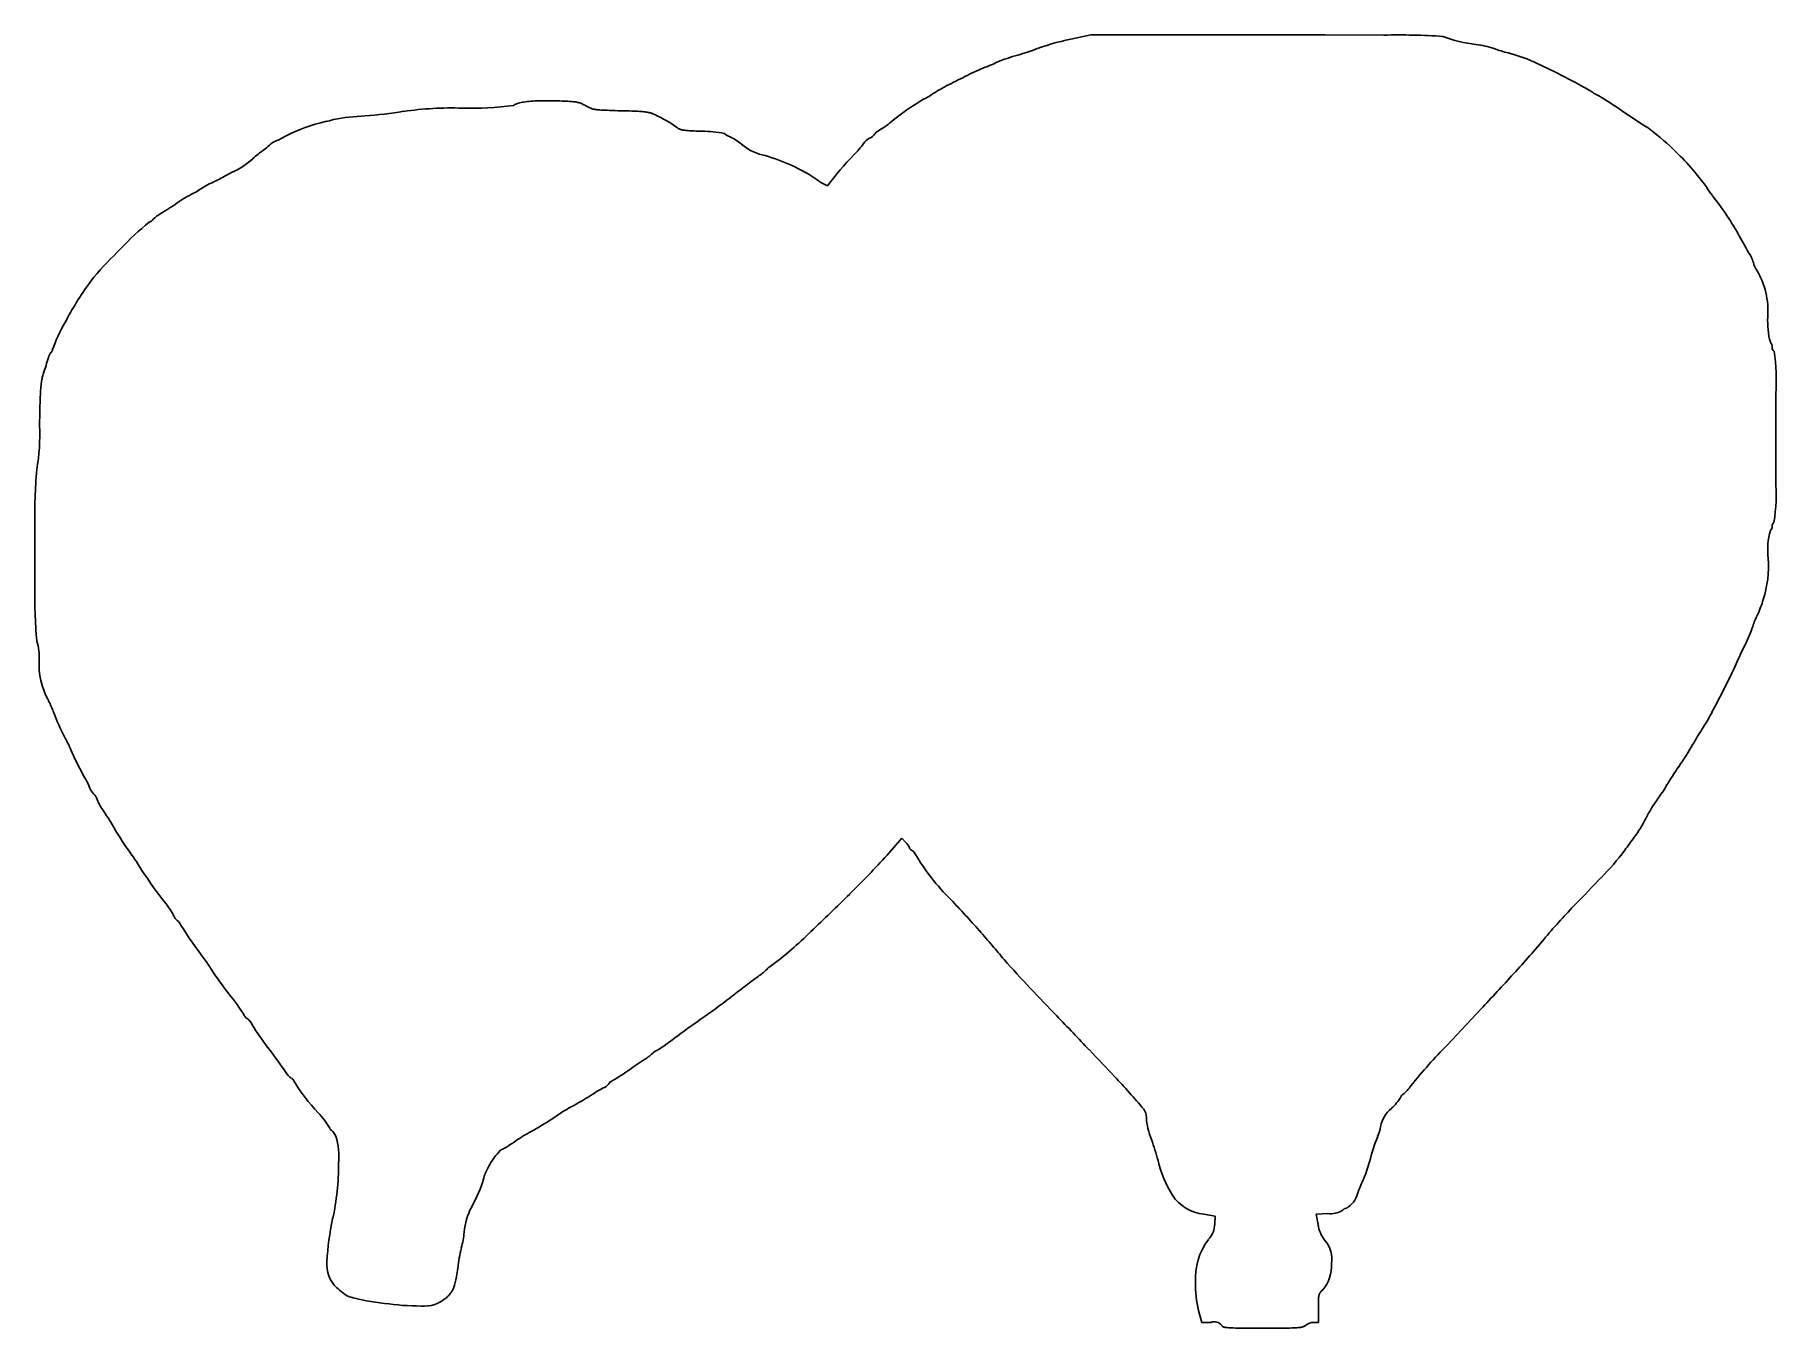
# Model space of a CAD drawing. Extents: x 0.01 to 2.95, y -10 to -7.81.
import ezdxf

# ---------------------------------------------------------------- set-up
doc = ezdxf.new("R2010")
doc.units = 0
doc.layers.get('0').update_dxf_attribs({"linetype": 'CONTINUOUS'})

msp = doc.modelspace()

# ---------------------------------------------------------------- linework, layer by layer
for p, q in [((1.7641, -7.8162), (1.7897, -7.8104)), ((1.7897, -7.8104), (1.8883, -7.8104)), ((1.8883, -7.8104), (1.9869, -7.8104)), ((1.9869, -7.8104), (2.0855, -7.8104)), ((2.0855, -7.8104), (2.1853, -7.8105)), ((2.1853, -7.8105), (2.285, -7.8108)), ((2.9473, -8.4169), (2.9475, -8.4894)), ((2.9475, -8.4894), (2.9473, -8.5619)), ((1.4705, -9.1677), (1.4454, -9.1962)), ((1.4769, -9.1743), (1.4705, -9.1677)), ((2.4486, -9.4567), (2.3925, -9.5167)), ((1.9998, -9.8059), (1.9807, -9.8028)), ((1.9992, -9.8191), (1.9998, -9.8059)), ((2.1905, -9.8018), (2.1705, -9.8028)), ((2.1705, -9.8028), (2.174, -9.8203)), ((1.9773, -9.9855), (1.972, -9.9653)), ((2.1744, -9.9615), (2.1744, -9.9855)), ((1.9927, -9.9855), (1.9773, -9.9855)), ((2.0108, -9.9903), (2.0108, -9.9903)), ((2.1744, -9.9855), (2.1669, -9.9855))]:
    msp.add_line(p, q)
for points in [[(0.8142, -7.9297), (0.8152, -7.929), (0.8164, -7.9283), (0.8178, -7.9276), (0.8193, -7.9269), (0.821, -7.9263), (0.8228, -7.9258), (0.8248, -7.9252), (0.827, -7.9247), (0.8293, -7.9243), (0.8318, -7.9239), (0.8345, -7.9235), (0.8373, -7.9231), (0.8403, -7.9228), (0.8435, -7.9225), (0.8468, -7.9223), (0.8502, -7.9221), (0.8539, -7.922), (0.8577, -7.9218), (0.8616, -7.9218), (0.8658, -7.9217), (0.87, -7.9217), (0.8745, -7.9217), (0.8791, -7.9218), (0.8838, -7.9219)], [(0.8838, -7.9219), (0.8884, -7.922), (0.8925, -7.9221), (0.8964, -7.9222), (0.8999, -7.9224), (0.9031, -7.9225), (0.9061, -7.9226), (0.9088, -7.9228), (0.9113, -7.9229), (0.9135, -7.9231), (0.9156, -7.9233), (0.9175, -7.9235), (0.9193, -7.9238), (0.9209, -7.924), (0.9224, -7.9244), (0.9238, -7.9247), (0.9252, -7.9251), (0.9265, -7.9255), (0.9278, -7.926), (0.9291, -7.9266), (0.9304, -7.9272), (0.9317, -7.9278), (0.9331, -7.9285), (0.9346, -7.9293), (0.9361, -7.9301)], [(0.9361, -7.9301), (0.9377, -7.931), (0.9392, -7.9318), (0.9406, -7.9325), (0.942, -7.9332), (0.9433, -7.9338), (0.9446, -7.9343), (0.9459, -7.9348), (0.9473, -7.9353), (0.9488, -7.9357), (0.9503, -7.936), (0.952, -7.9363), (0.9538, -7.9366), (0.9558, -7.9369), (0.958, -7.9371), (0.9603, -7.9373), (0.963, -7.9375), (0.9659, -7.9376), (0.9691, -7.9378), (0.9726, -7.9379), (0.9765, -7.9381), (0.9807, -7.9382), (0.9854, -7.9383), (0.9904, -7.9385), (0.9959, -7.9386)], [(0.9959, -7.9386), (1.0009, -7.9388), (1.0056, -7.9389), (1.0099, -7.939), (1.0139, -7.9392), (1.0176, -7.9393), (1.021, -7.9394), (1.0241, -7.9396), (1.027, -7.9397), (1.0297, -7.9399), (1.0322, -7.9401), (1.0344, -7.9403), (1.0365, -7.9405), (1.0384, -7.9408), (1.0401, -7.941), (1.0418, -7.9413), (1.0433, -7.9416), (1.0447, -7.942), (1.046, -7.9423), (1.0473, -7.9427), (1.0485, -7.9431), (1.0497, -7.9436), (1.0509, -7.9441), (1.0521, -7.9447), (1.0533, -7.9452)], [(1.0905, -7.967), (1.0913, -7.9676), (1.092, -7.9681), (1.0927, -7.9685), (1.0935, -7.969), (1.0943, -7.9694), (1.0951, -7.9698), (1.0961, -7.9701), (1.097, -7.9704), (1.0981, -7.9707), (1.0993, -7.971), (1.1006, -7.9712), (1.102, -7.9715), (1.1036, -7.9717), (1.1052, -7.9719), (1.1071, -7.9721), (1.1091, -7.9722), (1.1113, -7.9724), (1.1137, -7.9725), (1.1163, -7.9727), (1.1191, -7.9728), (1.1222, -7.973), (1.1255, -7.9731), (1.129, -7.9732), (1.1328, -7.9733)], [(0.013, -8.4704), (0.0132, -8.4626), (0.0134, -8.4555), (0.0135, -8.4488), (0.0137, -8.4426), (0.0138, -8.4369), (0.014, -8.4316), (0.0142, -8.4268), (0.0143, -8.4223), (0.0145, -8.4182), (0.0147, -8.4145), (0.015, -8.411), (0.0152, -8.4078), (0.0154, -8.4049), (0.0157, -8.4022), (0.016, -8.3997), (0.0163, -8.3974), (0.0166, -8.3953), (0.017, -8.3932), (0.0174, -8.3913), (0.0178, -8.3894), (0.0183, -8.3875), (0.0188, -8.3857), (0.0194, -8.3838), (0.0199, -8.3819)], [(0.7199, -9.8938), (0.7193, -9.8976), (0.7188, -9.9012), (0.7183, -9.9046), (0.7178, -9.9077), (0.7173, -9.9107), (0.7168, -9.9134), (0.7163, -9.9159), (0.7157, -9.9183), (0.7152, -9.9204), (0.7146, -9.9225), (0.714, -9.9244), (0.7134, -9.9262), (0.7127, -9.9278), (0.712, -9.9294), (0.7112, -9.9309), (0.7104, -9.9324), (0.7095, -9.9337), (0.7086, -9.9351), (0.7075, -9.9364), (0.7064, -9.9377), (0.7053, -9.9391), (0.704, -9.9404), (0.7026, -9.9418), (0.7012, -9.9432)], [(2.1816, -9.9306), (2.1808, -9.9314), (2.18, -9.9322), (2.1793, -9.9329), (2.1787, -9.9336), (2.1781, -9.9343), (2.1775, -9.935), (2.1771, -9.9357), (2.1766, -9.9364), (2.1763, -9.9372), (2.1759, -9.938), (2.1756, -9.9389), (2.1754, -9.9398), (2.1752, -9.9409), (2.175, -9.942), (2.1749, -9.9432), (2.1747, -9.9446), (2.1746, -9.9461), (2.1746, -9.9478), (2.1745, -9.9496), (2.1745, -9.9516), (2.1744, -9.9537), (2.1744, -9.9561), (2.1744, -9.9587), (2.1744, -9.9615)], [(2.0801, -9.9952), (2.0724, -9.9952), (2.0653, -9.9952), (2.0588, -9.9952), (2.0529, -9.9952), (2.0475, -9.9952), (2.0425, -9.9951), (2.0381, -9.9951), (2.0342, -9.995), (2.0306, -9.9949), (2.0275, -9.9948), (2.0247, -9.9947), (2.0223, -9.9946), (2.0202, -9.9944), (2.0184, -9.9942), (2.0169, -9.994), (2.0156, -9.9937), (2.0145, -9.9934), (2.0136, -9.9931), (2.0129, -9.9927), (2.0123, -9.9923), (2.0118, -9.9919), (2.0114, -9.9914), (2.0111, -9.9909), (2.0108, -9.9903)], [(2.1531, -9.9903), (2.1524, -9.9909), (2.1516, -9.9914), (2.1509, -9.9919), (2.15, -9.9923), (2.1491, -9.9927), (2.1481, -9.9931), (2.1469, -9.9934), (2.1456, -9.9937), (2.1441, -9.9939), (2.1423, -9.9941), (2.1403, -9.9943), (2.1381, -9.9945), (2.1355, -9.9947), (2.1326, -9.9948), (2.1294, -9.9949), (2.1258, -9.995), (2.1218, -9.9951), (2.1173, -9.9951), (2.1124, -9.9952), (2.107, -9.9952), (2.1011, -9.9952), (2.0947, -9.9952), (2.0877, -9.9952), (2.0801, -9.9952)]]:
    msp.add_lwpolyline(points)
for centre, radius, start, end in [((1.8406, -8.2316), 0.4224, 100.4345, 109.5208), ((2.3102, -8.8686), 1.0581, 85.961, 91.3625), ((2.4592, -7.6242), 0.2031, 248.4942, 264.7706), ((2.4087, -8.0367), 0.2127, 72.9029, 81.3466), ((1.5565, -7.7115), 0.1632, 289.6501, 297.1295), ((1.7489, -8.1438), 0.3104, 105.4223, 112.3367), ((1.5896, -7.5623), 0.2925, 285.2104, 292.0481), ((2.5332, -7.6738), 0.1713, 248.7688, 257.3199), ((2.4164, -8.1352), 0.3048, 66.6705, 74.938), ((1.9491, -9.1265), 1.4006, 60.8561, 65.1747), ((0.7231, -6.2184), 1.8689, 296.2717, 297.3203), ((1.7324, -8.176), 0.3336, 111.2696, 117.0192), ((1.4733, -7.8423), 0.0838, 293.6321, 305.8051), ((1.6894, -8.1705), 0.3093, 116.7268, 122.7094), ((2.7257, -7.7652), 0.1673, 235.6035, 242.4385), ((2.2678, -8.5537), 0.7448, 55.0721, 59.2816), ((0.5267, -7.3514), 0.5969, 273.5385, 279.7966), ((0.711, -8.5302), 0.5963, 88.4187, 97.9727), ((0.7427, -7.3762), 0.5581, 268.4326, 277.3548), ((0.9536, -8.1585), 0.2354, 54.4417, 64.9556), ((1.7314, -8.2965), 0.4392, 120.7454, 129.4571), ((2.9961, -7.5213), 0.5187, 234.4147, 238.9161), ((0.5571, -8.2314), 0.281, 102.4654, 117.1732), ((0.4845, -7.8899), 0.0682, 280.059, 291.8248), ((0.5861, -8.3985), 0.4518, 92.8602, 99.72), ((1.1355, -8.144), 0.1707, 78.2871, 90.9089), ((1.4345, -7.9825), 0.0105, 113.5909, 153.6364), ((1.3515, -7.8366), 0.1574, 300.0471, 309.8329), ((2.4969, -8.2892), 0.3979, 45.8318, 54.4442), ((0.517, -8.1776), 0.2134, 125.7963, 132.2028), ((0.3644, -7.9615), 0.0513, 302.8651, 315.8139), ((0.4232, -8.0178), 0.0301, 112.1946, 136.9649), ((0.3848, -7.9153), 0.0794, 289.8785, 303.6073), ((1.1907, -7.9527), 0.0317, 229.691, 250.7887), ((1.1295, -8.0839), 0.1132, 50.2563, 63.3718), ((1.2567, -7.9292), 0.087, 231.0008, 258.4462), ((1.289, -7.9088), 0.1447, 313.8815, 323.8969), ((1.4271, -8.0075), 0.0251, 116.143, 147.5738), ((1.4078, -7.9655), 0.0212, 292.9186, 324.4919), ((2.4803, -8.319), 0.431, 35.4815, 47.0018), ((0.2654, -7.8942), 0.1657, 297.8068, 310.8198), ((1.16, -8.3012), 0.2975, 55.7467, 74.5542), ((1.895, -8.4898), 0.695, 136.6903, 142.3634), ((0.36, -8.1858), 0.1373, 113.1907, 124.2453), ((0.2152, -7.8543), 0.2243, 293.8461, 300.1503), ((0.383, -8.1376), 0.105, 112.6078, 121.693), ((1.3764, -7.992), 0.08, 232.2831, 246.6481), ((0.3743, -8.277), 0.2233, 116.842, 125.1205), ((0.2646, -8.0523), 0.0269, 289.0753, 312.1245), ((2.8991, -8.0317), 0.0774, 208.6701, 220.0486), ((2.4622, -8.3839), 0.4838, 29.506, 38.6818), ((0.1948, -8.1141), 0.0132, 286.6408, 323.2653), ((0.2438, -8.1594), 0.0537, 119.7476, 135.7528), ((-0.1321, -7.5412), 0.6699, 301.4226, 304.337), ((0.4884, -8.4869), 0.4623, 128.8202, 137.0196), ((3.6781, -7.7183), 0.9025, 208.2625, 210.6122), ((0.6707, -8.7064), 0.7462, 134.2362, 139.3194), ((2.8464, -8.2146), 0.0662, 17.1463, 33.7543), ((2.9448, -8.1872), 0.0361, 192.5614, 213.7943), ((2.7979, -8.2774), 0.1364, 355.8941, 30.9392), ((0.5504, -8.5586), 0.5597, 142.7662, 151.1436), ((0.3071, -8.4392), 0.2888, 150.1048, 160.5904), ((0.0438, -8.2843), 0.017, 319.8284, 345.6684), ((3.0712, -8.2945), 0.1375, 176.9568, 194.8875), ((-2.8405, -7.4781), 2.9999, 342.4641, 342.9893), ((0.0448, -8.3585), 0.0169, 135.0804, 170.5184), ((0.0319, -8.3437), 0.00294, 288.9098, 10.6304), ((2.9277, -8.3384), 0.0137, 0.6423, 38.9583), ((2.9483, -8.3389), 0.00697, 174.6371, 236.133), ((2.616, -8.394), 0.3322, 356.0542, 8.545), ((-0.3297, -8.4867), 0.3431, 350.263, 2.7318), ((0.9015, -8.622), 0.8964, 175.0599, 181.2391), ((2.616, -8.5848), 0.3321, 351.454, 3.9465), ((6.6959, -8.6888), 6.6907, 179.59386, 180.42234), ((3.0609, -8.6812), 0.1271, 164.6404, 186.1291), ((2.9341, -8.6416), 0.00731, 305.4735, 5.9323), ((2.9486, -8.6401), 0.00731, 125.2439, 185.8654), ((2.7598, -8.7091), 0.1753, 341.6903, 4.6906), ((0.9005, -8.7572), 0.8954, 178.7752, 184.9612), ((2.7371, -8.7085), 0.1972, 335.5513, 343.6008), ((3.0309, -8.8478), 0.1281, 153.2492, 162.6904), ((2.624, -8.7092), 0.3019, 334.096, 340.5688), ((-0.0759, -8.8612), 0.0885, 355.9369, 17.4698), ((3.6161, -9.1985), 0.8044, 153.6212, 156.1197), ((0.1352, -8.8738), 0.123, 177.0644, 208.6455), ((1.5481, -8.2567), 1.4681, 331.6099, 335.182), ((-0.1403, -9.0182), 0.1881, 20.412, 27.0388), ((0.4091, -8.8139), 0.398, 200.4018, 207.66), ((2.5174, -8.7866), 0.3635, 327.1043, 332.4535), ((-0.094, -9.0829), 0.1725, 21.5966, 29.2366), ((3.1355, -9.192), 0.3757, 146.388, 150.8186), ((0.5125, -8.8212), 0.4882, 203.9624, 209.2412), ((2.252, -8.684), 0.6435, 325.6933, 329.6826), ((-0.0396, -9.1375), 0.1482, 21.5259, 31.6833), ((3.3385, -9.4283), 0.6736, 145.4825, 148.7852), ((0.1207, -9.0752), 0.0238, 199.4482, 226.6355), ((0.0883, -9.1094), 0.0233, 18.2251, 46.5286), ((2.569, -8.9641), 0.2252, 322.8478, 329.2213), ((0.2001, -9.0651), 0.097, 202.4423, 216.0308), ((-0.3765, -9.4502), 0.5965, 30.0007, 33.3609), ((3.0029, -9.2781), 0.3106, 145.0134, 152.4009), ((0.7339, -8.7924), 0.6942, 211.1894, 215.2076), ((2.4985, -9.0161), 0.2579, 324.4563, 332.73), ((1.4606, -9.1922), 0.0242, 20.9316, 47.7515), ((3.0243, -9.414), 0.4017, 141.8781, 145.7634), ((-0.1619, -9.4318), 0.4064, 31.0778, 36.0489), ((0.3122, -8.169), 1.5295, 314.4015, 317.8114), ((1.4885, -9.1824), 0.00548, 192.0348, 252.6246), ((1.4818, -9.1981), 0.0116, 23.6827, 63.7586), ((1.8109, -9.0068), 0.3691, 210.3654, 225.7702), ((2.3302, -8.9142), 0.4539, 315.1641, 322.9028), ((0.8474, -8.7888), 0.7905, 213.228, 218.2763), ((-0.2614, -6.4831), 4.0071, 315.7646, 316.6413), ((-0.9706, -6.89), 3.3409, 313.2099, 314.7711), ((0.1454, -9.3462), 0.1059, 26.8205, 39.72), ((0.2588, -9.2912), 0.0202, 201.0264, 230.7539), ((-0.1881, -10.9203), 2.3983, 41.7422, 43.4368), ((3.4923, -10.1337), 1.229, 135.9059, 139.4486), ((0.2316, -9.3244), 0.0227, 25.5383, 50.6984), ((0.808, -8.9707), 0.6536, 211.7402, 217.7812), ((0.9106, -8.9239), 0.5708, 306.2339, 315.3685), ((7.1278, -4.5801), 7.2829, 220.64002, 220.90645), ((0.4243, -10.3867), 1.5857, 39.7656, 40.8652), ((1.3547, -8.3374), 1.5632, 317.3505, 320.3602), ((0.1437, -9.4821), 0.1847, 30.0801, 36.898), ((1.2579, -9.4033), 0.0213, 117.5423, 140.3957), ((2.837, -8.3258), 1.5876, 221.2424, 223.5983), ((0.8493, -9.0245), 0.6566, 213.7692, 218.1705), ((2.2452, -10.7961), 1.7268, 126.1046, 128.056), ((1.1752, -9.3222), 0.0946, 303.6698, 314.4748), ((-3.1426, -4.2193), 7.6611, 316.87124, 317.48537), ((0.0377, -9.669), 0.3798, 32.0502, 38.9405), ((0.5371, -8.6168), 1.0421, 304.6602, 308.1439), ((4.4267, -6.8523), 3.7551, 223.153, 224.1491), ((0.3674, -9.4648), 0.00819, 198.814, 247.1028), ((0.3482, -9.4938), 0.0268, 24.1546, 53.1696), ((1.6423, -10.2344), 0.917, 123.9788, 127.2694), ((-3.4889, -14.519), 7.2647, 43.42488, 44.05181), ((0.7466, -9.2536), 0.4387, 211.5017, 217.6226), ((0.8983, -9.269), 0.3018, 301.5267, 308.6743), ((-1.0739, -10.6264), 1.8415, 35.3068, 36.8751), ((1.0175, -9.5031), 0.0418, 302.3253, 315.6464), ((1.0665, -9.5504), 0.0262, 113.3123, 136.7108), ((9.21, -2.5091), 10.2138, 223.38718, 223.73513), ((2.9713, -10.0957), 0.8187, 134.9881, 141.4666), ((0.4641, -9.5407), 0.0413, 211.2575, 232.8781), ((0.8131, -9.2846), 0.3376, 299.7589, 306.215), ((1.3192, -9.9796), 0.5221, 122.3371, 125.9647), ((0.4376, -9.5785), 0.00518, 9.7861, 71.4531), ((0.7163, -9.4091), 0.3214, 211.6321, 223.7359), ((1.0304, -9.7189), 0.1446, 116.9864, 125.1866), ((0.9565, -9.568), 0.0235, 290.4864, 322.4115), ((0.9827, -9.5857), 0.00826, 104.2194, 155.6391), ((0.73, -10.6054), 1.5105, 40.4587, 43.2626), ((2.2742, -9.547), 0.0686, 308.7991, 325.7109), ((1.1124, -9.9809), 0.4118, 117.8203, 121.9364), ((0.7791, -9.3489), 0.3026, 297.7797, 303.7004), ((2.2381, -9.5589), 0.0884, 312.739, 328.7641), ((2.319, -9.6055), 0.00537, 109.4308, 171.6728), ((0.3678, -9.7386), 0.1582, 30.8176, 42.7084), ((0.5716, -9.1701), 0.5631, 298.9117, 305.0008), ((1.8576, -9.6399), 0.0263, 1.9853, 33.9863), ((1.9957, -9.6336), 0.112, 182.7746, 202.5901), ((2.3282, -9.6631), 0.0494, 127.5372, 170.1318), ((0.5066, -9.6577), 0.00287, 176.1635, 264.347), ((0.4932, -9.6775), 0.0214, 17.7952, 52.2439), ((0.4136, -9.7046), 0.1055, 353.36, 18.5817), ((0.6936, -9.5059), 0.2131, 297.6073, 305.7421), ((0.9425, -9.8519), 0.2131, 117.6065, 125.742), ((1.5427, -9.8063), 0.3728, 14.6492, 20.3584), ((2.515, -9.7719), 0.2604, 157.3482, 167.2319), ((2.2018, -9.6417), 0.0787, 337.6559, 350.5598), ((0.8531, -9.7601), 0.0892, 132.9123, 155.326), ((0.11, -9.7213), 0.4083, 347.3405, 0.6382), ((0.5458, -9.678), 0.2273, 330.1183, 343.8788), ((0.8288, -9.7579), 0.0668, 148.3412, 165.4447), ((2.0947, -9.6673), 0.1964, 193.1519, 211.7666), ((2.0261, -9.6477), 0.2441, 337.1601, 344.1612), ((2.2045, -9.76), 0.0368, 298.1059, 347.2928), ((2.9263, -10.0399), 0.7378, 156.2246, 158.3834), ((0.8462, -9.8438), 0.1159, 153.0388, 174.5506), ((1.9886, -9.73), 0.0732, 213.8215, 263.7933), ((2.1944, -9.7613), 0.0407, 264.4579, 299.7329), ((2.2247, -9.8058), 0.0137, 102.1831, 137.4689), ((0.9269, -9.9032), 0.4285, 167.5501, 177.2858), ((1.9628, -9.8195), 0.0364, 315.2001, 0.731), ((2.2257, -9.8139), 0.0521, 186.9996, 219.3659), ((0.5614, -9.8162), 0.1702, 345.2023, 354.4001), ((2.0754, -9.9109), 0.1088, 142.8547, 183.8926), ((2.1479, -9.8786), 0.0491, 350.8673, 40.1334), ((0.5505, -9.8884), 0.0519, 173.8972, 227.7825), ((0.9878, -9.9246), 0.2697, 166.0638, 173.4276), ((2.1348, -9.8904), 0.0618, 319.3686, 3.6882), ((0.583, -9.8584), 0.0961, 225.4599, 240.3793), ((0.6262, -9.6274), 0.3273, 253.9212, 264.7249), ((0.6631, -9.902), 0.0561, 264.4079, 312.7786), ((2.1321, -9.9238), 0.1654, 178.0939, 194.5363), ((0.6578, -9.5301), 0.4277, 261.7054, 269.978), ((1.9982, -10.001), 0.0165, 40.288, 109.4005), ((2.1684, -10.0115), 0.0261, 93.2956, 125.7875)]:
    msp.add_arc(centre, radius, start, end)

doc.saveas('drawing.dxf')
